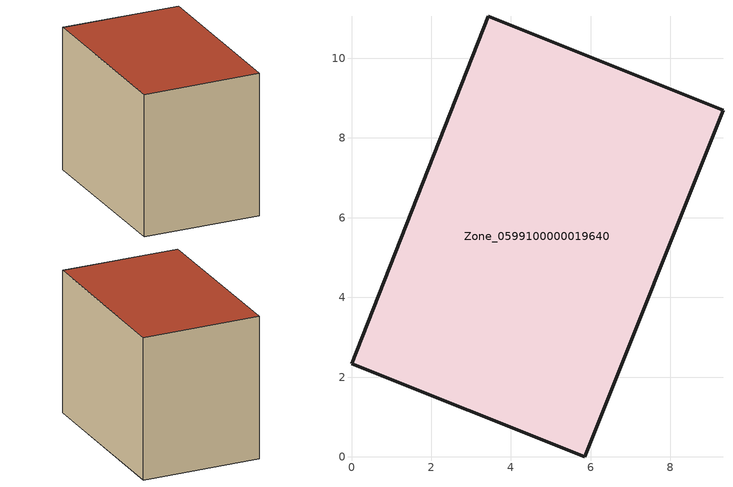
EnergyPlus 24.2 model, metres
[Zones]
Zone_0599100000019640
 floor ground (C_G): 0,2.34 3.43,11.06 9.32,8.7 5.85,0 z0.45
 wall outside (C_F): 3.43,11.06 0,2.34 5.85,0 9.32,8.7 3.43,11.06 z0.45:8.12
 roof outside (C_R): 5.85,0 9.32,8.7 3.43,11.06 0,2.34 z8.12
[BUILDING]
Pand.0599100000019640: North Axis=0; Terrain=City; Loads Convergence Tolerance Value=0.04; Temperature Convergence Tolerance Value=0.4; Solar Distribution=FullExterior; Maximum Number of Warmup Days=25; Minimum Number of Warmup Days=1
[Site:Location]
Rotterdam.The.Hague.AP_ZH_NLD Design_Conditions: Latitude=51.96; Longitude=4.45; Time Zone=1; Elevation=-4.5
[SITE:GROUNDTEMPERATURE:BUILDINGSURFACE]
18, 18, 18, 18, 18, 18, 18, 18, 18, 18, 18, 18
[MATERIAL] Thermal Absorptance=0.9; Solar Absorptance=0.7; Visible Absorptance=0.7
Name | Roughness | Thickness | Conductivity | Density | Specific Heat
G.TC.1965-1974 | MediumSmooth | 0.15 | 0.882353 | 540 | 1210
F.TC.1965-1974 | Rough | 0.3 | 0.697674 | 1920 | 840
R.TC.1965-1974 | MediumRough | 0.2 | 0.232558 | 1500 | 1000
[CONSTRUCTION]
C_G: G.TC.1965-1974
C_F: F.TC.1965-1974
C_R: R.TC.1965-1974
[ZONE]
Zone_0599100000019640: Type=1; Multiplier=1; Ceiling Height=Autocalculate; Volume=Autocalculate; Floor Area=autocalculate; Part of Total Floor Area=Yes
[ZONEINFILTRATION:DESIGNFLOWRATE]
Infil_Zone_0599100000019640: Zone or ZoneList or Space or SpaceList=Zone_0599100000019640; Schedule=AlwaysOn; Design Flow Rate Calculation Method=Flow/Area; Flow Rate per Floor Area=0.003; Constant Term Coefficient=1; Temperature Term Coefficient=0; Velocity Term Coefficient=0; Velocity Squared Term Coefficient=0
[HVACTEMPLATE:ZONE:IDEALLOADSAIRSYSTEM]
Zone_0599100000019640: Maximum Heating Supply Air Temperature=50; Minimum Cooling Supply Air Temperature=13; Maximum Heating Supply Air Humidity Ratio=0.0156; Minimum Cooling Supply Air Humidity Ratio=0.0077; Heating Limit=NoLimit; Cooling Limit=NoLimit; Dehumidification Control Type=ConstantSensibleHeatRatio; Cooling Sensible Heat Ratio=0.7; Dehumidification Setpoint=60; Humidification Control Type=None; Humidification Setpoint=30; Outdoor Air Method=None; Outdoor Air Flow Rate per Person=0.00944; Outdoor Air Flow Rate per Zone Floor Area=0; Outdoor Air Flow Rate per Zone=0; Demand Controlled Ventilation Type=None; Outdoor Air Economizer Type=NoEconomizer; Heat Recovery Type=None; Sensible Heat Recovery Effectiveness=0.7; Latent Heat Recovery Effectiveness=0.65
[ZONECONTROL:THERMOSTAT]
ThermostatControl_Zone_0599100000019640: Zone or ZoneList=Zone_0599100000019640; Control Type Schedule=DualSetpointControlType; Control 1=Thermostat_Zone_0599100000019640; Temperature Difference Between Cutout And Setpoint=0
[THERMOSTATSETPOINT:DUALSETPOINT]
Thermostat_Zone_0599100000019640: Heating Setpoint Temperature Schedule=HeatingSetpoint_Zone_0599100000019640; Cooling Setpoint Temperature Schedule=CoolingSetpoint_Zone_0599100000019640
[SCHEDULE:COMPACT]
HeatingSetpoint_Zone_0599100000019640: Through: 12/31, For: AllDays, Until: 24:00, 21
CoolingSetpoint_Zone_0599100000019640: Through: 12/31, For: AllDays, Until: 24:00, 24
DualSetpointControlType: Through: 12/31, For: AllDays, Until: 24:00, 4
AlwaysOn: Through: 12/31, For: AllDays, Until: 24:00, 1
